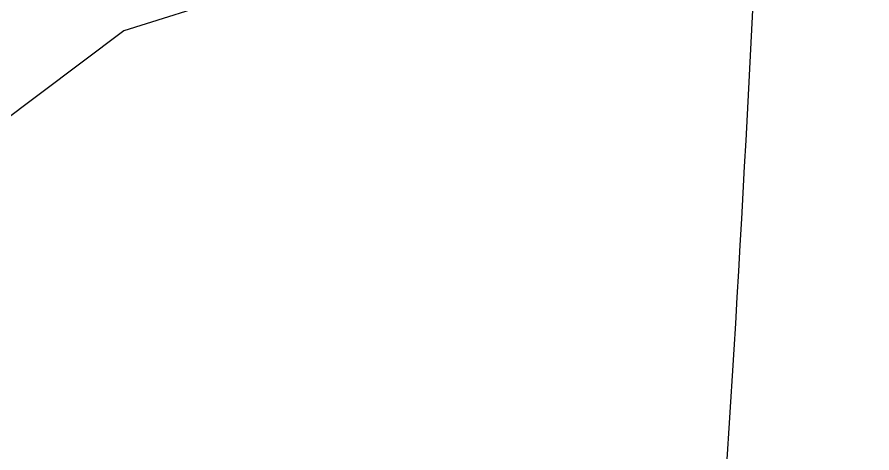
# Model space of a CAD drawing. Extents: x -439 to 3761, y 147 to 3065.
# Drawn here: x 1613.3 to 1720, y 2009 to 2063.3 of the extents above; entities that cross this region are included whole.
import ezdxf

# ---------------------------------------------------------------- set-up
doc = ezdxf.new("R2010")
doc.units = 0
doc.layers.add('TREE', color=3, linetype='CONTINUOUS')

msp = doc.modelspace()

# ---------------------------------------------------------------- hatches: boundary and pattern name
at = {"layer": 'TREE'}
h = msp.add_hatch(dxfattribs=at)
h.set_pattern_fill('AR-SAND', color=256, scale=6, style=0)
h.set_pattern_definition([(37.5, (-64.16, 405.9), (-9.6, 293.648), [0, -231.648, 0, -259.08, 0, -247.65]), (7.5, (-64.16, 405.9), (269.714, 430.095), [0, -124.968, 0, -208.788, 0, -80.01]), (327.5, (-251.6, 405.9), (474.595, 0.862), [0, -76.2, 0, -274.32, 0, -358.14]), (317.5, (-251.6, 405.9), (458.134, 133.76), [0, -38.1, 0, -179.832, 0, -205.74])])
edge = h.paths.add_edge_path()
edge.add_line((875.6, 2083.49), (875.6, 1133.49))
edge.add_line((1129.49, 2013.6), (1129.49, 1487.05))
edge.add_line((1553.66, 2013.6), (875.6, 2013.6))
edge.add_line((2395.6, 2021.19), (1728.37, 2021.19))
edge.add_line((2395.6, 2083.49), (2395.6, 1133.49))
edge.add_line((2147.85, 1487.05), (2147.85, 2021.19))
edge.add_line((1129.49, 1487.05), (2147.85, 1487.05))
edge.add_line((875.6, 1133.49), (2395.6, 1133.49))

# ---------------------------------------------------------------- linework, layer by layer
for p, q in [((1691.82, 2082.17), (1626.67, 2061.62)), ((1626.67, 2061.62), (1599.24, 2041.07))]:
    msp.add_line(p, q, dxfattribs=at)
msp.add_spline([(1696.62, 1930.41), (1707.59, 2138.62), (1721.31, 2578.3), (1762.45, 2679.67), (1825.54, 2712.54), (1915.34, 2739.41), (1999.44, 2736.74)], degree=3, dxfattribs=at)

doc.saveas('drawing.dxf')
